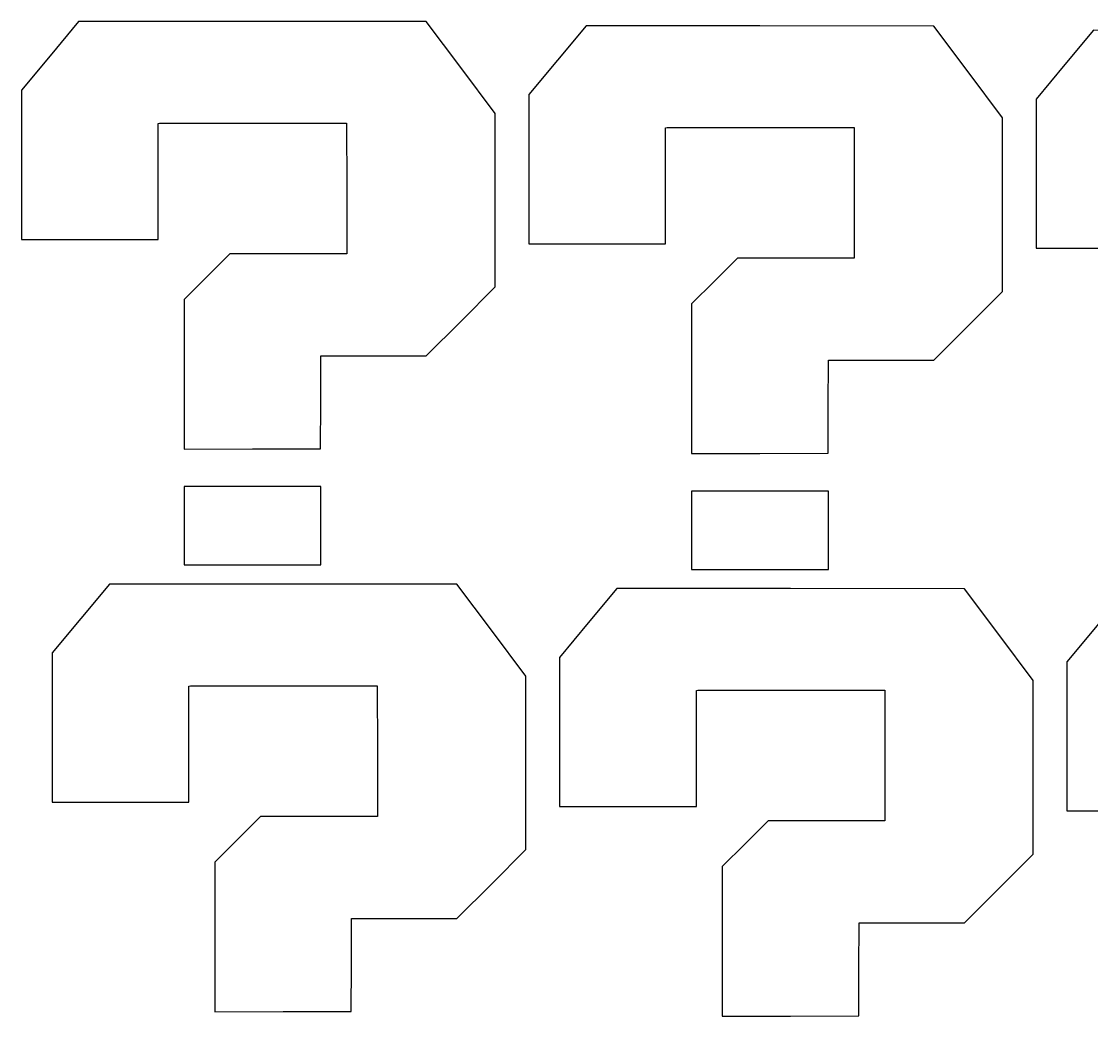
# Model space of a CAD drawing. Extents: x -149 to 151, y -115 to 123.
# Drawn here: x -88.6 to -25.6, y -74.8 to -16 of the extents above; entities that cross this region are included whole.
import ezdxf

# ---------------------------------------------------------------- set-up
doc = ezdxf.new("R2010")
doc.units = 0
doc.header["$MEASUREMENT"] = 0
doc.layers.add('LAYER_1', color=7, linetype='CONTINUOUS')

msp = doc.modelspace()

# ---------------------------------------------------------------- linework, layer by layer
at = {"layer": 'LAYER_1'}
for points, knots in [([(-62.7397, -18.7027), (-62.7397, -18.7027), (-60.7125, -21.4059), (-60.7125, -21.4059), (-60.7125, -21.4059), (-60.7125, -21.4059), (-60.7122, -26.5119), (-60.7122, -26.5119), (-60.7122, -26.5119), (-60.7122, -26.5119), (-60.712, -31.6178), (-60.712, -31.6178), (-60.712, -31.6178), (-60.712, -31.6178), (-62.738, -33.6453), (-62.738, -33.6453), (-62.738, -33.6453), (-62.738, -33.6453), (-64.764, -35.6728), (-64.764, -35.6728), (-64.764, -35.6728), (-64.764, -35.6728), (-67.8678, -35.6728), (-67.8678, -35.6728), (-67.8678, -35.6728), (-67.8678, -35.6728), (-70.9716, -35.6728), (-70.9716, -35.6728), (-70.9716, -35.6728), (-70.9716, -35.6728), (-70.9786, -38.4101), (-70.9786, -38.4101), (-70.9786, -38.4101), (-70.9786, -38.4101), (-70.9855, -41.1474), (-70.9855, -41.1474), (-70.9855, -41.1474), (-70.9855, -41.1474), (-75.0035, -41.1543), (-75.0035, -41.1543), (-75.0035, -41.1543), (-75.0035, -41.1543), (-79.0215, -41.1612), (-79.0215, -41.1612), (-79.0215, -41.1612), (-79.0215, -41.1612), (-79.0213, -36.7582), (-79.0213, -36.7582), (-79.0213, -36.7582), (-79.0213, -36.7582), (-79.0211, -32.3552), (-79.0211, -32.3552), (-79.0211, -32.3552), (-79.0211, -32.3552), (-77.6737, -31.0104), (-77.6737, -31.0104), (-77.6737, -31.0104), (-77.6737, -31.0104), (-76.3263, -29.6657), (-76.3263, -29.6657), (-76.3263, -29.6657), (-76.3263, -29.6657), (-72.885, -29.6657), (-72.885, -29.6657), (-72.885, -29.6657), (-72.885, -29.6657), (-69.4436, -29.6657), (-69.4436, -29.6657), (-69.4436, -29.6657), (-69.4436, -29.6657), (-69.4505, -25.8225), (-69.4505, -25.8225), (-69.4505, -25.8225), (-69.4505, -25.8225), (-69.4575, -21.9793), (-69.4575, -21.9793), (-69.4575, -21.9793), (-69.4575, -21.9793), (-74.9149, -21.9716), (-74.9149, -21.9716), (-74.9149, -21.9716), (-77.9164, -21.9673), (-80.4122, -21.971), (-80.4609, -21.9796), (-80.4609, -21.9796), (-80.4609, -21.9796), (-80.5496, -21.9954), (-80.5496, -21.9954), (-80.5496, -21.9954), (-80.5496, -21.9954), (-80.5496, -25.4073), (-80.5496, -25.4073), (-80.5496, -25.4073), (-80.5496, -25.4073), (-80.5496, -28.8192), (-80.5496, -28.8192), (-80.5496, -28.8192), (-80.5496, -28.8192), (-84.5744, -28.8192), (-84.5744, -28.8192), (-84.5744, -28.8192), (-84.5744, -28.8192), (-88.5993, -28.8192), (-88.5993, -28.8192), (-88.5993, -28.8192), (-88.5993, -28.8192), (-88.5993, -24.4287), (-88.5993, -24.4287), (-88.5993, -24.4287), (-88.5993, -24.4287), (-88.5993, -20.0381), (-88.5993, -20.0381), (-88.5993, -20.0381), (-88.5993, -20.0381), (-86.9143, -18.0127), (-86.9143, -18.0127), (-86.9143, -18.0127), (-86.9143, -18.0127), (-85.2293, -15.9873), (-85.2293, -15.9873), (-85.2293, -15.9873), (-85.2293, -15.9873), (-74.9982, -15.9934), (-74.9982, -15.9934), (-74.9982, -15.9934), (-74.9982, -15.9934), (-64.767, -15.9995), (-64.767, -15.9995), (-64.767, -15.9995), (-64.767, -15.9995), (-62.7397, -18.7027), (-62.7397, -18.7027)], [0, 0, 0, 0, 0.0294118, 0.0294118, 0.0294118, 0.0294118, 0.0588235, 0.0588235, 0.0588235, 0.0588235, 0.0882353, 0.0882353, 0.0882353, 0.0882353, 0.1176471, 0.1176471, 0.1176471, 0.1176471, 0.1470588, 0.1470588, 0.1470588, 0.1470588, 0.1764706, 0.1764706, 0.1764706, 0.1764706, 0.2058824, 0.2058824, 0.2058824, 0.2058824, 0.2352941, 0.2352941, 0.2352941, 0.2352941, 0.2647059, 0.2647059, 0.2647059, 0.2647059, 0.2941176, 0.2941176, 0.2941176, 0.2941176, 0.3235294, 0.3235294, 0.3235294, 0.3235294, 0.3529412, 0.3529412, 0.3529412, 0.3529412, 0.3823529, 0.3823529, 0.3823529, 0.3823529, 0.4117647, 0.4117647, 0.4117647, 0.4117647, 0.4411765, 0.4411765, 0.4411765, 0.4411765, 0.4705882, 0.4705882, 0.4705882, 0.4705882, 0.5, 0.5, 0.5, 0.5, 0.5294118, 0.5294118, 0.5294118, 0.5294118, 0.5588235, 0.5588235, 0.5588235, 0.5588235, 0.5882353, 0.5882353, 0.5882353, 0.5882353, 0.6176471, 0.6176471, 0.6176471, 0.6176471, 0.6470588, 0.6470588, 0.6470588, 0.6470588, 0.6764706, 0.6764706, 0.6764706, 0.6764706, 0.7058824, 0.7058824, 0.7058824, 0.7058824, 0.7352941, 0.7352941, 0.7352941, 0.7352941, 0.7647059, 0.7647059, 0.7647059, 0.7647059, 0.7941176, 0.7941176, 0.7941176, 0.7941176, 0.8235294, 0.8235294, 0.8235294, 0.8235294, 0.8529412, 0.8529412, 0.8529412, 0.8529412, 0.8823529, 0.8823529, 0.8823529, 0.8823529, 0.9117647, 0.9117647, 0.9117647, 0.9117647, 0.9411765, 0.9411765, 0.9411765, 0.9411765, 1, 1, 1, 1]), ([(-32.865, -18.9627), (-32.865, -18.9627), (-30.8378, -21.6659), (-30.8378, -21.6659), (-30.8378, -21.6659), (-30.8378, -21.6659), (-30.8375, -26.7719), (-30.8375, -26.7719), (-30.8375, -26.7719), (-30.8375, -26.7719), (-30.8373, -31.8778), (-30.8373, -31.8778), (-30.8373, -31.8778), (-30.8373, -31.8778), (-32.8633, -33.9053), (-32.8633, -33.9053), (-32.8633, -33.9053), (-32.8633, -33.9053), (-34.8893, -35.9328), (-34.8893, -35.9328), (-34.8893, -35.9328), (-34.8893, -35.9328), (-37.9931, -35.9328), (-37.9931, -35.9328), (-37.9931, -35.9328), (-37.9931, -35.9328), (-41.0969, -35.9328), (-41.0969, -35.9328), (-41.0969, -35.9328), (-41.0969, -35.9328), (-41.1039, -38.6701), (-41.1039, -38.6701), (-41.1039, -38.6701), (-41.1039, -38.6701), (-41.1108, -41.4074), (-41.1108, -41.4074), (-41.1108, -41.4074), (-41.1108, -41.4074), (-45.1288, -41.4143), (-45.1288, -41.4143), (-45.1288, -41.4143), (-45.1288, -41.4143), (-49.1469, -41.4213), (-49.1469, -41.4213), (-49.1469, -41.4213), (-49.1469, -41.4213), (-49.1466, -37.0182), (-49.1466, -37.0182), (-49.1466, -37.0182), (-49.1466, -37.0182), (-49.1464, -32.6152), (-49.1464, -32.6152), (-49.1464, -32.6152), (-49.1464, -32.6152), (-47.799, -31.2704), (-47.799, -31.2704), (-47.799, -31.2704), (-47.799, -31.2704), (-46.4516, -29.9257), (-46.4516, -29.9257), (-46.4516, -29.9257), (-46.4516, -29.9257), (-43.0103, -29.9257), (-43.0103, -29.9257), (-43.0103, -29.9257), (-43.0103, -29.9257), (-39.5689, -29.9257), (-39.5689, -29.9257), (-39.5689, -29.9257), (-39.5689, -29.9257), (-39.5758, -26.0825), (-39.5758, -26.0825), (-39.5758, -26.0825), (-39.5758, -26.0825), (-39.5828, -22.2393), (-39.5828, -22.2393), (-39.5828, -22.2393), (-39.5828, -22.2393), (-45.0402, -22.2316), (-45.0402, -22.2316), (-45.0402, -22.2316), (-48.0417, -22.2273), (-50.5375, -22.231), (-50.5862, -22.2397), (-50.5862, -22.2397), (-50.5862, -22.2397), (-50.6749, -22.2554), (-50.6749, -22.2554), (-50.6749, -22.2554), (-50.6749, -22.2554), (-50.6749, -25.6673), (-50.6749, -25.6673), (-50.6749, -25.6673), (-50.6749, -25.6673), (-50.6749, -29.0792), (-50.6749, -29.0792), (-50.6749, -29.0792), (-50.6749, -29.0792), (-54.6998, -29.0792), (-54.6998, -29.0792), (-54.6998, -29.0792), (-54.6998, -29.0792), (-58.7245, -29.0792), (-58.7245, -29.0792), (-58.7245, -29.0792), (-58.7245, -29.0792), (-58.7245, -24.6887), (-58.7245, -24.6887), (-58.7245, -24.6887), (-58.7245, -24.6887), (-58.7245, -20.2982), (-58.7245, -20.2982), (-58.7245, -20.2982), (-58.7245, -20.2982), (-57.0395, -18.2727), (-57.0395, -18.2727), (-57.0395, -18.2727), (-57.0395, -18.2727), (-55.3546, -16.2473), (-55.3546, -16.2473), (-55.3546, -16.2473), (-55.3546, -16.2473), (-45.1235, -16.2534), (-45.1235, -16.2534), (-45.1235, -16.2534), (-45.1235, -16.2534), (-34.8923, -16.2595), (-34.8923, -16.2595), (-34.8923, -16.2595), (-34.8923, -16.2595), (-32.865, -18.9627), (-32.865, -18.9627)], [0, 0, 0, 0, 0.0294118, 0.0294118, 0.0294118, 0.0294118, 0.0588235, 0.0588235, 0.0588235, 0.0588235, 0.0882353, 0.0882353, 0.0882353, 0.0882353, 0.1176471, 0.1176471, 0.1176471, 0.1176471, 0.1470588, 0.1470588, 0.1470588, 0.1470588, 0.1764706, 0.1764706, 0.1764706, 0.1764706, 0.2058824, 0.2058824, 0.2058824, 0.2058824, 0.2352941, 0.2352941, 0.2352941, 0.2352941, 0.2647059, 0.2647059, 0.2647059, 0.2647059, 0.2941176, 0.2941176, 0.2941176, 0.2941176, 0.3235294, 0.3235294, 0.3235294, 0.3235294, 0.3529412, 0.3529412, 0.3529412, 0.3529412, 0.3823529, 0.3823529, 0.3823529, 0.3823529, 0.4117647, 0.4117647, 0.4117647, 0.4117647, 0.4411765, 0.4411765, 0.4411765, 0.4411765, 0.4705882, 0.4705882, 0.4705882, 0.4705882, 0.5, 0.5, 0.5, 0.5, 0.5294118, 0.5294118, 0.5294118, 0.5294118, 0.5588235, 0.5588235, 0.5588235, 0.5588235, 0.5882353, 0.5882353, 0.5882353, 0.5882353, 0.6176471, 0.6176471, 0.6176471, 0.6176471, 0.6470588, 0.6470588, 0.6470588, 0.6470588, 0.6764706, 0.6764706, 0.6764706, 0.6764706, 0.7058824, 0.7058824, 0.7058824, 0.7058824, 0.7352941, 0.7352941, 0.7352941, 0.7352941, 0.7647059, 0.7647059, 0.7647059, 0.7647059, 0.7941176, 0.7941176, 0.7941176, 0.7941176, 0.8235294, 0.8235294, 0.8235294, 0.8235294, 0.8529412, 0.8529412, 0.8529412, 0.8529412, 0.8823529, 0.8823529, 0.8823529, 0.8823529, 0.9117647, 0.9117647, 0.9117647, 0.9117647, 0.9411765, 0.9411765, 0.9411765, 0.9411765, 1, 1, 1, 1]), ([(-2.9957, -19.2237), (-2.9957, -19.2237), (-0.9684, -21.9269), (-0.9684, -21.9269), (-0.9684, -21.9269), (-0.9684, -21.9269), (-0.9681, -27.0329), (-0.9681, -27.0329), (-0.9681, -27.0329), (-0.9681, -27.0329), (-0.9679, -32.1388), (-0.9679, -32.1388), (-0.9679, -32.1388), (-0.9679, -32.1388), (-2.9939, -34.1663), (-2.9939, -34.1663), (-2.9939, -34.1663), (-2.9939, -34.1663), (-5.0199, -36.1938), (-5.0199, -36.1938), (-5.0199, -36.1938), (-5.0199, -36.1938), (-8.1237, -36.1938), (-8.1237, -36.1938), (-8.1237, -36.1938), (-8.1237, -36.1938), (-11.2276, -36.1938), (-11.2276, -36.1938), (-11.2276, -36.1938), (-11.2276, -36.1938), (-11.2345, -38.9311), (-11.2345, -38.9311), (-11.2345, -38.9311), (-11.2345, -38.9311), (-11.2415, -41.6684), (-11.2415, -41.6684), (-11.2415, -41.6684), (-11.2415, -41.6684), (-15.2595, -41.6753), (-15.2595, -41.6753), (-15.2595, -41.6753), (-15.2595, -41.6753), (-19.2775, -41.6822), (-19.2775, -41.6822), (-19.2775, -41.6822), (-19.2775, -41.6822), (-19.2773, -37.2792), (-19.2773, -37.2792), (-19.2773, -37.2792), (-19.2773, -37.2792), (-19.277, -32.8762), (-19.277, -32.8762), (-19.277, -32.8762), (-19.277, -32.8762), (-17.9296, -31.5314), (-17.9296, -31.5314), (-17.9296, -31.5314), (-17.9296, -31.5314), (-16.5822, -30.1867), (-16.5822, -30.1867), (-16.5822, -30.1867), (-16.5822, -30.1867), (-13.1409, -30.1867), (-13.1409, -30.1867), (-13.1409, -30.1867), (-13.1409, -30.1867), (-9.6996, -30.1867), (-9.6996, -30.1867), (-9.6996, -30.1867), (-9.6996, -30.1867), (-9.7065, -26.3435), (-9.7065, -26.3435), (-9.7065, -26.3435), (-9.7065, -26.3435), (-9.7134, -22.5003), (-9.7134, -22.5003), (-9.7134, -22.5003), (-9.7134, -22.5003), (-15.1708, -22.4926), (-15.1708, -22.4926), (-15.1708, -22.4926), (-18.1724, -22.4883), (-20.6681, -22.492), (-20.7169, -22.5006), (-20.7169, -22.5006), (-20.7169, -22.5006), (-20.8055, -22.5164), (-20.8055, -22.5164), (-20.8055, -22.5164), (-20.8055, -22.5164), (-20.8055, -25.9283), (-20.8055, -25.9283), (-20.8055, -25.9283), (-20.8055, -25.9283), (-20.8055, -29.3402), (-20.8055, -29.3402), (-20.8055, -29.3402), (-20.8055, -29.3402), (-24.8304, -29.3402), (-24.8304, -29.3402), (-24.8304, -29.3402), (-24.8304, -29.3402), (-28.8552, -29.3402), (-28.8552, -29.3402), (-28.8552, -29.3402), (-28.8552, -29.3402), (-28.8552, -24.9497), (-28.8552, -24.9497), (-28.8552, -24.9497), (-28.8552, -24.9497), (-28.8552, -20.5591), (-28.8552, -20.5591), (-28.8552, -20.5591), (-28.8552, -20.5591), (-27.1702, -18.5337), (-27.1702, -18.5337), (-27.1702, -18.5337), (-27.1702, -18.5337), (-25.4853, -16.5083), (-25.4853, -16.5083), (-25.4853, -16.5083), (-25.4853, -16.5083), (-15.2541, -16.5144), (-15.2541, -16.5144), (-15.2541, -16.5144), (-15.2541, -16.5144), (-5.0229, -16.5205), (-5.0229, -16.5205), (-5.0229, -16.5205), (-5.0229, -16.5205), (-2.9957, -19.2237), (-2.9957, -19.2237)], [0, 0, 0, 0, 0.0294118, 0.0294118, 0.0294118, 0.0294118, 0.0588235, 0.0588235, 0.0588235, 0.0588235, 0.0882353, 0.0882353, 0.0882353, 0.0882353, 0.1176471, 0.1176471, 0.1176471, 0.1176471, 0.1470588, 0.1470588, 0.1470588, 0.1470588, 0.1764706, 0.1764706, 0.1764706, 0.1764706, 0.2058824, 0.2058824, 0.2058824, 0.2058824, 0.2352941, 0.2352941, 0.2352941, 0.2352941, 0.2647059, 0.2647059, 0.2647059, 0.2647059, 0.2941176, 0.2941176, 0.2941176, 0.2941176, 0.3235294, 0.3235294, 0.3235294, 0.3235294, 0.3529412, 0.3529412, 0.3529412, 0.3529412, 0.3823529, 0.3823529, 0.3823529, 0.3823529, 0.4117647, 0.4117647, 0.4117647, 0.4117647, 0.4411765, 0.4411765, 0.4411765, 0.4411765, 0.4705882, 0.4705882, 0.4705882, 0.4705882, 0.5, 0.5, 0.5, 0.5, 0.5294118, 0.5294118, 0.5294118, 0.5294118, 0.5588235, 0.5588235, 0.5588235, 0.5588235, 0.5882353, 0.5882353, 0.5882353, 0.5882353, 0.6176471, 0.6176471, 0.6176471, 0.6176471, 0.6470588, 0.6470588, 0.6470588, 0.6470588, 0.6764706, 0.6764706, 0.6764706, 0.6764706, 0.7058824, 0.7058824, 0.7058824, 0.7058824, 0.7352941, 0.7352941, 0.7352941, 0.7352941, 0.7647059, 0.7647059, 0.7647059, 0.7647059, 0.7941176, 0.7941176, 0.7941176, 0.7941176, 0.8235294, 0.8235294, 0.8235294, 0.8235294, 0.8529412, 0.8529412, 0.8529412, 0.8529412, 0.8823529, 0.8823529, 0.8823529, 0.8823529, 0.9117647, 0.9117647, 0.9117647, 0.9117647, 0.9411765, 0.9411765, 0.9411765, 0.9411765, 1, 1, 1, 1]), ([(-70.9719, -45.68), (-70.9719, -45.68), (-70.9719, -47.9873), (-70.9719, -47.9873), (-70.9719, -47.9873), (-70.9719, -47.9873), (-74.9967, -47.9873), (-74.9967, -47.9873), (-74.9967, -47.9873), (-74.9967, -47.9873), (-79.0215, -47.9873), (-79.0215, -47.9873), (-79.0215, -47.9873), (-79.0215, -47.9873), (-79.0215, -45.68), (-79.0215, -45.68), (-79.0215, -45.68), (-79.0215, -45.68), (-79.0215, -43.3728), (-79.0215, -43.3728), (-79.0215, -43.3728), (-79.0215, -43.3728), (-74.9967, -43.3728), (-74.9967, -43.3728), (-74.9967, -43.3728), (-74.9967, -43.3728), (-70.9719, -43.3728), (-70.9719, -43.3728), (-70.9719, -43.3728), (-70.9719, -43.3728), (-70.9719, -45.68), (-70.9719, -45.68)], [0, 0, 0, 0, 0.1111111, 0.1111111, 0.1111111, 0.1111111, 0.2222222, 0.2222222, 0.2222222, 0.2222222, 0.3333333, 0.3333333, 0.3333333, 0.3333333, 0.4444444, 0.4444444, 0.4444444, 0.4444444, 0.5555556, 0.5555556, 0.5555556, 0.5555556, 0.6666667, 0.6666667, 0.6666667, 0.6666667, 0.7777778, 0.7777778, 0.7777778, 0.7777778, 1, 1, 1, 1]), ([(-41.0972, -45.94), (-41.0972, -45.94), (-41.0972, -48.2473), (-41.0972, -48.2473), (-41.0972, -48.2473), (-41.0972, -48.2473), (-45.122, -48.2473), (-45.122, -48.2473), (-45.122, -48.2473), (-45.122, -48.2473), (-49.1469, -48.2473), (-49.1469, -48.2473), (-49.1469, -48.2473), (-49.1469, -48.2473), (-49.1469, -45.94), (-49.1469, -45.94), (-49.1469, -45.94), (-49.1469, -45.94), (-49.1469, -43.6328), (-49.1469, -43.6328), (-49.1469, -43.6328), (-49.1469, -43.6328), (-45.122, -43.6328), (-45.122, -43.6328), (-45.122, -43.6328), (-45.122, -43.6328), (-41.0972, -43.6328), (-41.0972, -43.6328), (-41.0972, -43.6328), (-41.0972, -43.6328), (-41.0972, -45.94), (-41.0972, -45.94)], [0, 0, 0, 0, 0.1111111, 0.1111111, 0.1111111, 0.1111111, 0.2222222, 0.2222222, 0.2222222, 0.2222222, 0.3333333, 0.3333333, 0.3333333, 0.3333333, 0.4444444, 0.4444444, 0.4444444, 0.4444444, 0.5555556, 0.5555556, 0.5555556, 0.5555556, 0.6666667, 0.6666667, 0.6666667, 0.6666667, 0.7777778, 0.7777778, 0.7777778, 0.7777778, 1, 1, 1, 1]), ([(-60.9326, -51.8277), (-60.9326, -51.8277), (-58.9054, -54.5309), (-58.9054, -54.5309), (-58.9054, -54.5309), (-58.9054, -54.5309), (-58.9051, -59.6369), (-58.9051, -59.6369), (-58.9051, -59.6369), (-58.9051, -59.6369), (-58.9049, -64.7428), (-58.9049, -64.7428), (-58.9049, -64.7428), (-58.9049, -64.7428), (-60.9309, -66.7703), (-60.9309, -66.7703), (-60.9309, -66.7703), (-60.9309, -66.7703), (-62.9569, -68.7977), (-62.9569, -68.7977), (-62.9569, -68.7977), (-62.9569, -68.7977), (-66.0607, -68.7977), (-66.0607, -68.7977), (-66.0607, -68.7977), (-66.0607, -68.7977), (-69.1645, -68.7977), (-69.1645, -68.7977), (-69.1645, -68.7977), (-69.1645, -68.7977), (-69.1715, -71.5351), (-69.1715, -71.5351), (-69.1715, -71.5351), (-69.1715, -71.5351), (-69.1784, -74.2724), (-69.1784, -74.2724), (-69.1784, -74.2724), (-69.1784, -74.2724), (-73.1964, -74.2793), (-73.1964, -74.2793), (-73.1964, -74.2793), (-73.1964, -74.2793), (-77.2144, -74.2862), (-77.2144, -74.2862), (-77.2144, -74.2862), (-77.2144, -74.2862), (-77.2142, -69.8832), (-77.2142, -69.8832), (-77.2142, -69.8832), (-77.2142, -69.8832), (-77.214, -65.4802), (-77.214, -65.4802), (-77.214, -65.4802), (-77.214, -65.4802), (-75.8666, -64.1354), (-75.8666, -64.1354), (-75.8666, -64.1354), (-75.8666, -64.1354), (-74.5192, -62.7906), (-74.5192, -62.7906), (-74.5192, -62.7906), (-74.5192, -62.7906), (-71.0779, -62.7906), (-71.0779, -62.7906), (-71.0779, -62.7906), (-71.0779, -62.7906), (-67.6365, -62.7906), (-67.6365, -62.7906), (-67.6365, -62.7906), (-67.6365, -62.7906), (-67.6434, -58.9475), (-67.6434, -58.9475), (-67.6434, -58.9475), (-67.6434, -58.9475), (-67.6504, -55.1043), (-67.6504, -55.1043), (-67.6504, -55.1043), (-67.6504, -55.1043), (-73.1078, -55.0966), (-73.1078, -55.0966), (-73.1078, -55.0966), (-76.1093, -55.0923), (-78.6051, -55.096), (-78.6538, -55.1046), (-78.6538, -55.1046), (-78.6538, -55.1046), (-78.7425, -55.1204), (-78.7425, -55.1204), (-78.7425, -55.1204), (-78.7425, -55.1204), (-78.7425, -58.5323), (-78.7425, -58.5323), (-78.7425, -58.5323), (-78.7425, -58.5323), (-78.7425, -61.9442), (-78.7425, -61.9442), (-78.7425, -61.9442), (-78.7425, -61.9442), (-82.7673, -61.9442), (-82.7673, -61.9442), (-82.7673, -61.9442), (-82.7673, -61.9442), (-86.7922, -61.9442), (-86.7922, -61.9442), (-86.7922, -61.9442), (-86.7922, -61.9442), (-86.7922, -57.5537), (-86.7922, -57.5537), (-86.7922, -57.5537), (-86.7922, -57.5537), (-86.7922, -53.1631), (-86.7922, -53.1631), (-86.7922, -53.1631), (-86.7922, -53.1631), (-85.1072, -51.1377), (-85.1072, -51.1377), (-85.1072, -51.1377), (-85.1072, -51.1377), (-83.4222, -49.1123), (-83.4222, -49.1123), (-83.4222, -49.1123), (-83.4222, -49.1123), (-73.1911, -49.1184), (-73.1911, -49.1184), (-73.1911, -49.1184), (-73.1911, -49.1184), (-62.9599, -49.1245), (-62.9599, -49.1245), (-62.9599, -49.1245), (-62.9599, -49.1245), (-60.9326, -51.8277), (-60.9326, -51.8277)], [0, 0, 0, 0, 0.0294118, 0.0294118, 0.0294118, 0.0294118, 0.0588235, 0.0588235, 0.0588235, 0.0588235, 0.0882353, 0.0882353, 0.0882353, 0.0882353, 0.1176471, 0.1176471, 0.1176471, 0.1176471, 0.1470588, 0.1470588, 0.1470588, 0.1470588, 0.1764706, 0.1764706, 0.1764706, 0.1764706, 0.2058824, 0.2058824, 0.2058824, 0.2058824, 0.2352941, 0.2352941, 0.2352941, 0.2352941, 0.2647059, 0.2647059, 0.2647059, 0.2647059, 0.2941176, 0.2941176, 0.2941176, 0.2941176, 0.3235294, 0.3235294, 0.3235294, 0.3235294, 0.3529412, 0.3529412, 0.3529412, 0.3529412, 0.3823529, 0.3823529, 0.3823529, 0.3823529, 0.4117647, 0.4117647, 0.4117647, 0.4117647, 0.4411765, 0.4411765, 0.4411765, 0.4411765, 0.4705882, 0.4705882, 0.4705882, 0.4705882, 0.5, 0.5, 0.5, 0.5, 0.5294118, 0.5294118, 0.5294118, 0.5294118, 0.5588235, 0.5588235, 0.5588235, 0.5588235, 0.5882353, 0.5882353, 0.5882353, 0.5882353, 0.6176471, 0.6176471, 0.6176471, 0.6176471, 0.6470588, 0.6470588, 0.6470588, 0.6470588, 0.6764706, 0.6764706, 0.6764706, 0.6764706, 0.7058824, 0.7058824, 0.7058824, 0.7058824, 0.7352941, 0.7352941, 0.7352941, 0.7352941, 0.7647059, 0.7647059, 0.7647059, 0.7647059, 0.7941176, 0.7941176, 0.7941176, 0.7941176, 0.8235294, 0.8235294, 0.8235294, 0.8235294, 0.8529412, 0.8529412, 0.8529412, 0.8529412, 0.8823529, 0.8823529, 0.8823529, 0.8823529, 0.9117647, 0.9117647, 0.9117647, 0.9117647, 0.9411765, 0.9411765, 0.9411765, 0.9411765, 1, 1, 1, 1]), ([(-31.0579, -52.0877), (-31.0579, -52.0877), (-29.0307, -54.7909), (-29.0307, -54.7909), (-29.0307, -54.7909), (-29.0307, -54.7909), (-29.0304, -59.8969), (-29.0304, -59.8969), (-29.0304, -59.8969), (-29.0304, -59.8969), (-29.0302, -65.0028), (-29.0302, -65.0028), (-29.0302, -65.0028), (-29.0302, -65.0028), (-31.0562, -67.0303), (-31.0562, -67.0303), (-31.0562, -67.0303), (-31.0562, -67.0303), (-33.0822, -69.0578), (-33.0822, -69.0578), (-33.0822, -69.0578), (-33.0822, -69.0578), (-36.186, -69.0578), (-36.186, -69.0578), (-36.186, -69.0578), (-36.186, -69.0578), (-39.2898, -69.0578), (-39.2898, -69.0578), (-39.2898, -69.0578), (-39.2898, -69.0578), (-39.2968, -71.7951), (-39.2968, -71.7951), (-39.2968, -71.7951), (-39.2968, -71.7951), (-39.3037, -74.5324), (-39.3037, -74.5324), (-39.3037, -74.5324), (-39.3037, -74.5324), (-43.3217, -74.5393), (-43.3217, -74.5393), (-43.3217, -74.5393), (-43.3217, -74.5393), (-47.3398, -74.5462), (-47.3398, -74.5462), (-47.3398, -74.5462), (-47.3398, -74.5462), (-47.3395, -70.1432), (-47.3395, -70.1432), (-47.3395, -70.1432), (-47.3395, -70.1432), (-47.3393, -65.7402), (-47.3393, -65.7402), (-47.3393, -65.7402), (-47.3393, -65.7402), (-45.9919, -64.3954), (-45.9919, -64.3954), (-45.9919, -64.3954), (-45.9919, -64.3954), (-44.6445, -63.0507), (-44.6445, -63.0507), (-44.6445, -63.0507), (-44.6445, -63.0507), (-41.2032, -63.0507), (-41.2032, -63.0507), (-41.2032, -63.0507), (-41.2032, -63.0507), (-37.7618, -63.0507), (-37.7618, -63.0507), (-37.7618, -63.0507), (-37.7618, -63.0507), (-37.7687, -59.2075), (-37.7687, -59.2075), (-37.7687, -59.2075), (-37.7687, -59.2075), (-37.7757, -55.3643), (-37.7757, -55.3643), (-37.7757, -55.3643), (-37.7757, -55.3643), (-43.2331, -55.3566), (-43.2331, -55.3566), (-43.2331, -55.3566), (-46.2346, -55.3523), (-48.7304, -55.356), (-48.7791, -55.3646), (-48.7791, -55.3646), (-48.7791, -55.3646), (-48.8678, -55.3804), (-48.8678, -55.3804), (-48.8678, -55.3804), (-48.8678, -55.3804), (-48.8678, -58.7923), (-48.8678, -58.7923), (-48.8678, -58.7923), (-48.8678, -58.7923), (-48.8678, -62.2042), (-48.8678, -62.2042), (-48.8678, -62.2042), (-48.8678, -62.2042), (-52.8927, -62.2042), (-52.8927, -62.2042), (-52.8927, -62.2042), (-52.8927, -62.2042), (-56.9174, -62.2042), (-56.9174, -62.2042), (-56.9174, -62.2042), (-56.9174, -62.2042), (-56.9174, -57.8137), (-56.9174, -57.8137), (-56.9174, -57.8137), (-56.9174, -57.8137), (-56.9174, -53.4231), (-56.9174, -53.4231), (-56.9174, -53.4231), (-56.9174, -53.4231), (-55.2325, -51.3977), (-55.2325, -51.3977), (-55.2325, -51.3977), (-55.2325, -51.3977), (-53.5475, -49.3723), (-53.5475, -49.3723), (-53.5475, -49.3723), (-53.5475, -49.3723), (-43.3164, -49.3784), (-43.3164, -49.3784), (-43.3164, -49.3784), (-43.3164, -49.3784), (-33.0852, -49.3845), (-33.0852, -49.3845), (-33.0852, -49.3845), (-33.0852, -49.3845), (-31.0579, -52.0877), (-31.0579, -52.0877)], [0, 0, 0, 0, 0.0294118, 0.0294118, 0.0294118, 0.0294118, 0.0588235, 0.0588235, 0.0588235, 0.0588235, 0.0882353, 0.0882353, 0.0882353, 0.0882353, 0.1176471, 0.1176471, 0.1176471, 0.1176471, 0.1470588, 0.1470588, 0.1470588, 0.1470588, 0.1764706, 0.1764706, 0.1764706, 0.1764706, 0.2058824, 0.2058824, 0.2058824, 0.2058824, 0.2352941, 0.2352941, 0.2352941, 0.2352941, 0.2647059, 0.2647059, 0.2647059, 0.2647059, 0.2941176, 0.2941176, 0.2941176, 0.2941176, 0.3235294, 0.3235294, 0.3235294, 0.3235294, 0.3529412, 0.3529412, 0.3529412, 0.3529412, 0.3823529, 0.3823529, 0.3823529, 0.3823529, 0.4117647, 0.4117647, 0.4117647, 0.4117647, 0.4411765, 0.4411765, 0.4411765, 0.4411765, 0.4705882, 0.4705882, 0.4705882, 0.4705882, 0.5, 0.5, 0.5, 0.5, 0.5294118, 0.5294118, 0.5294118, 0.5294118, 0.5588235, 0.5588235, 0.5588235, 0.5588235, 0.5882353, 0.5882353, 0.5882353, 0.5882353, 0.6176471, 0.6176471, 0.6176471, 0.6176471, 0.6470588, 0.6470588, 0.6470588, 0.6470588, 0.6764706, 0.6764706, 0.6764706, 0.6764706, 0.7058824, 0.7058824, 0.7058824, 0.7058824, 0.7352941, 0.7352941, 0.7352941, 0.7352941, 0.7647059, 0.7647059, 0.7647059, 0.7647059, 0.7941176, 0.7941176, 0.7941176, 0.7941176, 0.8235294, 0.8235294, 0.8235294, 0.8235294, 0.8529412, 0.8529412, 0.8529412, 0.8529412, 0.8823529, 0.8823529, 0.8823529, 0.8823529, 0.9117647, 0.9117647, 0.9117647, 0.9117647, 0.9411765, 0.9411765, 0.9411765, 0.9411765, 1, 1, 1, 1]), ([(-1.1886, -52.3487), (-1.1886, -52.3487), (0.8387, -55.0519), (0.8387, -55.0519), (0.8387, -55.0519), (0.8387, -55.0519), (0.839, -60.1579), (0.839, -60.1579), (0.839, -60.1579), (0.839, -60.1579), (0.8392, -65.2638), (0.8392, -65.2638), (0.8392, -65.2638), (0.8392, -65.2638), (-1.1868, -67.2913), (-1.1868, -67.2913), (-1.1868, -67.2913), (-1.1868, -67.2913), (-3.2128, -69.3187), (-3.2128, -69.3187), (-3.2128, -69.3187), (-3.2128, -69.3187), (-6.3166, -69.3187), (-6.3166, -69.3187), (-6.3166, -69.3187), (-6.3166, -69.3187), (-9.4204, -69.3187), (-9.4204, -69.3187), (-9.4204, -69.3187), (-9.4204, -69.3187), (-9.4274, -72.0561), (-9.4274, -72.0561), (-9.4274, -72.0561), (-9.4274, -72.0561), (-9.4343, -74.7934), (-9.4343, -74.7934), (-9.4343, -74.7934), (-9.4343, -74.7934), (-13.4524, -74.8003), (-13.4524, -74.8003), (-13.4524, -74.8003), (-13.4524, -74.8003), (-17.4704, -74.8072), (-17.4704, -74.8072), (-17.4704, -74.8072), (-17.4704, -74.8072), (-17.4701, -70.4042), (-17.4701, -70.4042), (-17.4701, -70.4042), (-17.4701, -70.4042), (-17.4699, -66.0012), (-17.4699, -66.0012), (-17.4699, -66.0012), (-17.4699, -66.0012), (-16.1225, -64.6564), (-16.1225, -64.6564), (-16.1225, -64.6564), (-16.1225, -64.6564), (-14.7751, -63.3116), (-14.7751, -63.3116), (-14.7751, -63.3116), (-14.7751, -63.3116), (-11.3338, -63.3116), (-11.3338, -63.3116), (-11.3338, -63.3116), (-11.3338, -63.3116), (-7.8924, -63.3116), (-7.8924, -63.3116), (-7.8924, -63.3116), (-7.8924, -63.3116), (-7.8994, -59.4685), (-7.8994, -59.4685), (-7.8994, -59.4685), (-7.8994, -59.4685), (-7.9063, -55.6253), (-7.9063, -55.6253), (-7.9063, -55.6253), (-7.9063, -55.6253), (-13.3637, -55.6176), (-13.3637, -55.6176), (-13.3637, -55.6176), (-16.3652, -55.6133), (-18.861, -55.6169), (-18.9098, -55.6256), (-18.9098, -55.6256), (-18.9098, -55.6256), (-18.9984, -55.6414), (-18.9984, -55.6414), (-18.9984, -55.6414), (-18.9984, -55.6414), (-18.9984, -59.0533), (-18.9984, -59.0533), (-18.9984, -59.0533), (-18.9984, -59.0533), (-18.9984, -62.4652), (-18.9984, -62.4652), (-18.9984, -62.4652), (-18.9984, -62.4652), (-23.0233, -62.4652), (-23.0233, -62.4652), (-23.0233, -62.4652), (-23.0233, -62.4652), (-27.0481, -62.4652), (-27.0481, -62.4652), (-27.0481, -62.4652), (-27.0481, -62.4652), (-27.0481, -58.0747), (-27.0481, -58.0747), (-27.0481, -58.0747), (-27.0481, -58.0747), (-27.0481, -53.6841), (-27.0481, -53.6841), (-27.0481, -53.6841), (-27.0481, -53.6841), (-25.3631, -51.6587), (-25.3631, -51.6587), (-25.3631, -51.6587), (-25.3631, -51.6587), (-23.6782, -49.6333), (-23.6782, -49.6333), (-23.6782, -49.6333), (-23.6782, -49.6333), (-13.447, -49.6394), (-13.447, -49.6394), (-13.447, -49.6394), (-13.447, -49.6394), (-3.2158, -49.6455), (-3.2158, -49.6455), (-3.2158, -49.6455), (-3.2158, -49.6455), (-1.1886, -52.3487), (-1.1886, -52.3487)], [0, 0, 0, 0, 0.0294118, 0.0294118, 0.0294118, 0.0294118, 0.0588235, 0.0588235, 0.0588235, 0.0588235, 0.0882353, 0.0882353, 0.0882353, 0.0882353, 0.1176471, 0.1176471, 0.1176471, 0.1176471, 0.1470588, 0.1470588, 0.1470588, 0.1470588, 0.1764706, 0.1764706, 0.1764706, 0.1764706, 0.2058824, 0.2058824, 0.2058824, 0.2058824, 0.2352941, 0.2352941, 0.2352941, 0.2352941, 0.2647059, 0.2647059, 0.2647059, 0.2647059, 0.2941176, 0.2941176, 0.2941176, 0.2941176, 0.3235294, 0.3235294, 0.3235294, 0.3235294, 0.3529412, 0.3529412, 0.3529412, 0.3529412, 0.3823529, 0.3823529, 0.3823529, 0.3823529, 0.4117647, 0.4117647, 0.4117647, 0.4117647, 0.4411765, 0.4411765, 0.4411765, 0.4411765, 0.4705882, 0.4705882, 0.4705882, 0.4705882, 0.5, 0.5, 0.5, 0.5, 0.5294118, 0.5294118, 0.5294118, 0.5294118, 0.5588235, 0.5588235, 0.5588235, 0.5588235, 0.5882353, 0.5882353, 0.5882353, 0.5882353, 0.6176471, 0.6176471, 0.6176471, 0.6176471, 0.6470588, 0.6470588, 0.6470588, 0.6470588, 0.6764706, 0.6764706, 0.6764706, 0.6764706, 0.7058824, 0.7058824, 0.7058824, 0.7058824, 0.7352941, 0.7352941, 0.7352941, 0.7352941, 0.7647059, 0.7647059, 0.7647059, 0.7647059, 0.7941176, 0.7941176, 0.7941176, 0.7941176, 0.8235294, 0.8235294, 0.8235294, 0.8235294, 0.8529412, 0.8529412, 0.8529412, 0.8529412, 0.8823529, 0.8823529, 0.8823529, 0.8823529, 0.9117647, 0.9117647, 0.9117647, 0.9117647, 0.9411765, 0.9411765, 0.9411765, 0.9411765, 1, 1, 1, 1])]:
    msp.add_open_spline(points, degree=3, knots=knots, dxfattribs=at)

doc.saveas('drawing.dxf')
